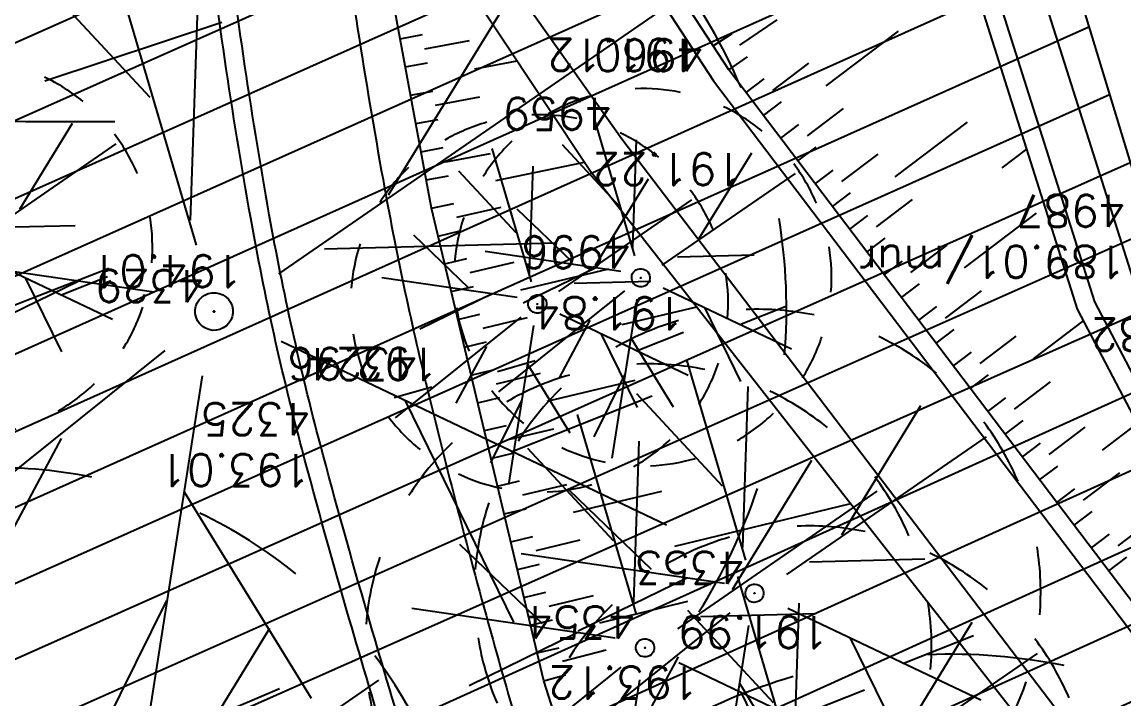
# Model space of a CAD drawing. Extents: x -594 to 29166, y -5797 to 14313.
# Drawn here: x 14514 to 15681, y 2487 to 3205 of the extents above; entities that cross this region are included whole.
import ezdxf
from ezdxf.enums import TextEntityAlignment as Align
from ezdxf.lldxf.tags import DXFTag

# ---------------------------------------------------------------- set-up
doc = ezdxf.new("R2010")
doc.units = 0
doc.linetypes.add('Style de ligne -15', pattern=[2.0832800000000002, 1.25, -0.41656, 0.1388600000000001, -0.2778600000000001])
doc.layers.get('0').update_dxf_attribs({"color": 252})
for name, color, linetype in [('A SITE', 252, 'Continuous'), ('DWG_280-140115-P - Général', 252, 'Continuous'), ('Fond topo - CLO_MUR', 252, 'Continuous'), ('Fond topo - ESPACE_BOISE', 252, 'Continuous'), ('Fond topo - TAL', 252, 'Continuous'), ('Fond topo - TAL_HAC', 252, 'Continuous'), ('Fond topo - VEG', 252, 'Continuous'), ('Fond topo - Z_500', 252, 'Continuous'), ('GAZ-GAZ N-1', 202, 'Continuous'), ('prlm-VRD', 252, 'Continuous'), ('SA - EBC', 252, 'Continuous'), ('SA - gazon', 252, 'Continuous')]:
    doc.layers.add(name, color=color, linetype=linetype)
for name, color, linetype, plot in [('Fond topo - N', 252, 'Continuous', False), ('Fond topo - NCACHE', 252, 'Continuous', False), ('Fond topo - ZCACHE', 252, 'Continuous', False)]:
    doc.layers.add(name, color=color, linetype=linetype, plot=plot)
doc.layers.add('Fond topo - P', color=252, linetype='Continuous', lineweight=50)
doc.layers.add('Fond topo - VOI', color=252, linetype='Continuous', lineweight=25)
doc.styles.add('SIMPLEX', font='simplex_.ttf', dxfattribs={"height": 1.25})
tags = doc.linetypes.add('L1', pattern=[1.0000000298023224, 0.6000000238418579, -0.4000000059604645]).pattern_tags.tags
tags[6:7] = [DXFTag(74, 4), DXFTag(75, 0), DXFTag(340, '0'), DXFTag(46, 0.0), DXFTag(50, 0.0), DXFTag(44, 0.0), DXFTag(45, 0.0)]
tags[4:5] = [DXFTag(74, 4), DXFTag(75, 0), DXFTag(340, '0'), DXFTag(46, 0.0), DXFTag(50, 0.0), DXFTag(44, 0.0), DXFTag(45, 0.0)]
tags = doc.linetypes.add('L16', pattern=[0.37500001490116125, 0.300000011920929, -0.07500000298023224]).pattern_tags.tags
tags[6:7] = [DXFTag(74, 4), DXFTag(75, 0), DXFTag(340, '0'), DXFTag(46, 0.0), DXFTag(50, 0.0), DXFTag(44, 0.0), DXFTag(45, 0.0)]
tags[4:5] = [DXFTag(74, 4), DXFTag(75, 0), DXFTag(340, '0'), DXFTag(46, 0.0), DXFTag(50, 0.0), DXFTag(44, 0.0), DXFTag(45, 0.0)]
tags = doc.linetypes.add('L8', pattern=[0.22500000894069674, 0.1500000059604645, -0.07500000298023224]).pattern_tags.tags
tags[6:7] = [DXFTag(74, 4), DXFTag(75, 0), DXFTag(340, '0'), DXFTag(46, 0.0), DXFTag(50, 0.0), DXFTag(44, 0.0), DXFTag(45, 0.0)]
tags[4:5] = [DXFTag(74, 4), DXFTag(75, 0), DXFTag(340, '0'), DXFTag(46, 0.0), DXFTag(50, 0.0), DXFTag(44, 0.0), DXFTag(45, 0.0)]
tags = doc.linetypes.add('STYLE_15', pattern=[0.8333119936287403, 0.5, -0.1666239947080612, 0.05554400011897087, -0.1111439988017082]).pattern_tags.tags
tags[10:11] = [DXFTag(74, 4), DXFTag(75, 0), DXFTag(340, '0'), DXFTag(46, 0.0), DXFTag(50, 0.0), DXFTag(44, 0.0), DXFTag(45, 0.0)]
tags[8:9] = [DXFTag(74, 4), DXFTag(75, 0), DXFTag(340, '0'), DXFTag(46, 0.0), DXFTag(50, 0.0), DXFTag(44, 0.0), DXFTag(45, 0.0)]
tags[6:7] = [DXFTag(74, 4), DXFTag(75, 0), DXFTag(340, '0'), DXFTag(46, 0.0), DXFTag(50, 0.0), DXFTag(44, 0.0), DXFTag(45, 0.0)]
tags[4:5] = [DXFTag(74, 4), DXFTag(75, 0), DXFTag(340, '0'), DXFTag(46, 0.0), DXFTag(50, 0.0), DXFTag(44, 0.0), DXFTag(45, 0.0)]

# ---------------------------------------------------------------- blocks, each defined once
blk = doc.blocks.new('A 90.PTOPO')
at = {"layer": 'Fond topo - NCACHE', "style": 'SIMPLEX'}
blk.add_attdef('MAT', text='', height=0.34, dxfattribs=at).set_placement((0.09999999986030161, -0.09999999962747097), align=Align.TOP_LEFT)
at = {"layer": 'Fond topo - ZCACHE', "style": 'SIMPLEX'}
blk.add_attdef('ALT', (0.09999999986030161, 0.09999999962747097), '', height=0.34, dxfattribs=at)
blk = doc.blocks.new('A 90.VEG12')
at = {"ltscale": 2}
for p, q in [((0.01815258799999997, 0.057406781), (0.100441039, 0.47293725)), ((0.05749608, 0.253444298), (0.145517598, 0.414706841)), ((0.037902722, 0.15845596), (-0.06593155700000003, 0.344147082)), ((-0.158788295, 0.086017079), (-0.245985314, 0.284587218)), ((0.04981112299999996, 0.033821695), (0.391570728, 0.285894318)), ((0.143890955, 0.107467204), (0.230033352, 0.253971609)), ((0.2917471699999999, 0.208620217), (0.392372872, 0.233301274)), ((-0.05229389700000003, 0.02983962500000001), (-0.383643778, 0.204631851)), ((-0.25001839, 0.135126714), (-0.3755999820000001, 0.091127132)), ((0.122915307, -0.02992704099999999), (0.317230371, 0.05540147100000001)), ((0.057557527, -0.01766878999999999), (0.411943876, -0.08413611500000001)), ((-0.05265807700000003, -0.029192154), (-0.412380265, -0.256628677)), ((-0.09359106700000003, -0.049762263), (-0.2956446150000001, -0.04653133200000001)), ((0.184132294, -0.04763066399999999), (0.323120213, -0.192805613)), ((0.01825986499999999, -0.057372749), (0.107637982, -0.4128258760000001)), ((0.02259491799999996, -0.07955337300000001), (0.001649748999999978, -0.36183712)), ((-0.151821475, -0.09483882200000002), (-0.2999525240000001, -0.315936062)), ((0.05371548199999998, -0.188497704), (0.197263789, -0.356749422))]:
    blk.add_line(p, q, dxfattribs=at)
for start, end in [(90, 103.8461539085843), (62.30769199853572, 76.15384597947835), (117.6923078993823, 131.5384619204946), (34.61538499867542, 48.46153799321151), (145.3846149358338, 159.2307690506909), (6.923076979206323, 20.76923090842763), (173.0769230068974, 186.9230769931026), (339.2307689837768, 353.0769230207937), (200.7692310571047, 214.6153850641662), (311.5384620067885, 325.3846150013246), (228.4615380795054, 242.3076921006177), (283.8461540205217, 297.6923080014643), (256.1538460914157, 270)]:
    blk.add_arc((0, 0), 0.496982058, start, end, dxfattribs=at)
blk = doc.blocks.new('A 90.VEG14')
at = {"ltscale": 2, "flags": 128}
for points in [[(0.5, 0, -1), (-0.5, 0, -1)], [(0.016, 0, -1), (-0.016, 0, -1)]]:
    blk.add_lwpolyline(points, format="xyb", close=True, dxfattribs=at)
blk = doc.blocks.new('A$C380262B1')
at = {"layer": 'SA - EBC'}
h = blk.add_hatch(dxfattribs=at)
h.set_pattern_fill('_USER', color=256, scale=75, angle=-335.8284639255295, style=0, pattern_type=0)
h.set_pattern_definition([(24.17153607447054, (-355966725.0913794, -417896002.4038396), (-30.71023888770651, 68.42427367140989), [])])
h.paths.add_polyline_path([(9533.967289561406, -8391.022676602006), (7823.560263682157, -8197.032719478011), (7677.26634000428, -8624.200356937945), (6795.644808141515, -8561.406107898802), (5968.179506575689, -8295.55842038244), (5307.727831928059, -7899.99740216881, -0.3248648439675891), (5215.66356504336, -6186.960641667247, -0.2814891280233847), (6034.588919347152, -5793.906059488654), (6977.488194359466, -5966.359615046531, 0.1695292869953866), (8622.524935239926, -5863.042801246047, 0.3340686001642133), (8902.106720628217, -5382.998490706086, 0.09326601099187866), (8620.675744628534, -4484.154293872416, 0.153138720952933), (7983.041431754827, -3856.574170198292), (6774.001917056739, -3250.65084323287), (5737.27900213562, -2651.023222506046, -0.1642525569746835), (4858.435642998666, -1650.659172795713), (4817.150435736403, -1198.612694069743), (4848.756969021633, -647.3217743448913), (5422.659926814958, 1808.548009581864, 0.4390366150430304), (6435.564773995429, 2874.098786618561, -0.09336270403907257), (6508.739385334775, 3486.828686110675, 0.1042719612268155), (6540.439700800925, 3811.755312792957), (6460.564939025789, 4655.403570830822), (7373.38954936713, 4920.791836176068), (7554.008261486888, 4259.8578767851), (7298.873095074669, 4188.137014396489), (7509.021686343476, 3441.03382807225, -0.2009829630450486), (7456.712778378278, 3016.095944307745), (7105.68882166408, 2168.347155954689), (7082.51023539342, 1970.99042609334), (7207.488740049303, 1059.89730162546), (7767.198439734057, -779.9824859946966), (8823.304629139602, -984.4878826290369, 0.1214178809896852), (9894.772318005562, -3098.331943433732, 0.01018302281994621), (10254.53238859773, -3499.40192066133), (9617.819940159097, -3345.007801242173), (9300.242931814864, -4358.367580920458), (9996.567213023081, -4620.499769318849), (9784.691719617695, -7276.41688529402), (9646.94292745553, -8212.627615593374)])
at = {"layer": 'DWG_280-140115-P - Général', "linetype": 'STYLE_15', "ltscale": 10, "elevation": 1e-07, "flags": 128}
for points in [[(3021.57010990195, -8145.867266133428, -0.06895872050302425), (6235.28967932798, -3756.488723866642, -0.008807822459316559), (10257.93705312535, 602.650766633451, -0.04520462568320733), (14397.25473853759, 4625.921016000211)], [(3183.863145206124, -8029.472286626697, -0.06402224317722395), (6209.414131427184, -3981.190984882414, -0.008807822459316559), (10232.06150527112, 377.9485056176782, -0.04520462568320733), (14371.37919068336, 4401.218755077571)], [(3210.571503592655, -8360.037511121482, -0.06701638499415095), (6351.068271277472, -4105.283255595714, -0.008807822459459397), (10373.71564516798, 253.8562349975109, -0.04520462568242076), (14513.03333048709, 4277.126484271139)]]:
    blk.add_lwpolyline(points, format="xyb", dxfattribs=at)
at = {"layer": 'Fond topo - CLO_MUR', "ltscale": 2, "flags": 128}
for points in [[(8179.634325159714, -1224.668429698795), (7974.586934642866, -988.339670561254), (7843.366651562974, -804.9990330822766), (7598.466502083465, -338.1042920053005), (7475.026242481545, 52.12055137380958), (7355.27680166997, 601.749756000936), (7281.941560655832, 596.3548325933516)], [(8148.092080978677, -1258.505848608911), (7938.432367471978, -1016.861124802381), (7804.108437383547, -829.1840799152851), (7555.837510013953, -355.8630531653762), (7430.530667165294, 40.26251677423716), (7318.831074191257, 552.944313455373), (7285.316441161558, 550.478801690042)]]:
    blk.add_lwpolyline(points, dxfattribs=at)
at = {"layer": 'Fond topo - ESPACE_BOISE', "linetype": 'L1', "ltscale": 2, "flags": 128}
blk.add_lwpolyline([(9533.967289561406, -8391.022676602006), (7823.560263682157, -8197.032719478011), (7677.26634000428, -8624.200356937945), (6795.644808141515, -8561.406107898802), (5968.179506575689, -8295.55842038244), (5307.727831928059, -7899.99740216881, -0.3248648439675891), (5215.66356504336, -6186.960641667247, -0.2814891279475962), (6034.588919347152, -5793.906059488654), (6977.488194359466, -5966.359615046531, 0.1695292870025676), (8622.524935239926, -5863.042801246047, 0.3340686001642133), (8902.106720628217, -5382.998490706086, 0.09326601102169153), (8620.675744628534, -4484.154293872416, 0.153138720952933), (7983.041431754827, -3856.574170198292), (6774.001917056739, -3250.65084323287), (5737.27900213562, -2651.023222506046, -0.1642525569996709), (4858.435642998666, -1650.659172795713), (4817.150435736403, -1198.612694069743), (4848.756969021633, -647.3217743448913), (5422.659926814958, 1808.548009581864, 0.4390366150430304), (6435.564773995429, 2874.098786618561, -0.09336270405047195), (6508.739385334775, 3486.828686110675, 0.104271961321091), (6540.439700800925, 3811.755312792957), (6460.564939025789, 4655.403570830822), (7373.38954936713, 4920.791836176068), (7554.008261486888, 4259.8578767851), (7298.873095074669, 4188.137014396489), (7509.021686343476, 3441.03382807225, -0.2009829630843761), (7456.712778378278, 3016.095944307745), (7105.68882166408, 2168.347155954689), (7082.51023539342, 1970.99042609334), (7207.488740049303, 1059.89730162546), (7767.198439734057, -779.9824859946966), (8823.304629139602, -984.4878826290369, 0.121417881002313), (9894.772318005562, -3098.331943433732, 0.01018302282179253), (10254.53238859773, -3499.40192066133), (9617.819940159097, -3345.007801242173), (9300.242931814864, -4358.367580920458), (9996.567213023081, -4620.499769318849), (9784.691719617695, -7276.41688529402), (9646.94292745553, -8212.627615593374)], format="xyb", close=True, dxfattribs=at)
at = {"layer": 'Fond topo - TAL', "linetype": 'L8', "ltscale": 2, "flags": 128}
for points in [[(7843.576837424189, -2454.763318784535, 0.2025701717713174), (7818.711159052327, -2407.034266274422, -0.007879161599459306), (7640.990078588948, -2235.129312518984, -0.01612499363821745), (7557.98194357194, -2146.742506511509, -0.005612050926987784), (7218.769571790472, -1752.536460012197, -0.02310981944406066), (7140.930297179148, -1650.804320536554, -0.02656853736084773), (7029.457357199863, -1470.521908998489, -0.03868213141289542), (6968.934015370905, -1336.197910271585, -0.007175392863421301), (6918.436704436317, -1189.56454358995, -0.004924543901637316), (6850.185837876052, -974.6195048093796, -0.003633774980151405), (6765.756383864209, -692.0433912426233, -0.005756497948632509), (6715.744366496801, -512.4281177297235, -0.02086462232268653), (6661.297923419625, -267.020758241415, -0.01528835115206335), (6611.542783258483, 71.27801030874252, -0.00998661920293276), (6586.955556971952, 328.0047471635044, -0.02421681069612429), (6584.030494419858, 435.9778702259064, -0.004068535753421325), (6587.800737796351, 563.8447332195938, -0.00117186381131355), (6605.500722117722, 1006.575481779873, -0.001529534022618814), (6626.974113052711, 1479.64345049113, -0.006277708336209411), (6634.034058218822, 1595.284275058657, -0.0295487888980973), (6646.315631410107, 1687.354569882154, -0.007897956095757505), (6716.157549107447, 2019.119587913156, -0.009534636861174617), (6784.259685594589, 2294.602788612247, -0.02633710465156826), (6808.546934463084, 2369.371020235121)], [(6824.968495918438, 78.70972696691751), (7021.454949909821, -217.2260295599699), (7738.788907555863, -1134.489038214087), (7966.207383340225, -1385.030828416348), (8188.162421435118, -1610.515404865146, 0.171233238763422), (8361.171029834077, -1694.966671336442, -0.137285581872792), (8464.900098880753, -1737.338212691247), (8653.748317202553, -1977.532647550106), (8757.066611899063, -2047.598836384714)]]:
    blk.add_lwpolyline(points, format="xyb", dxfattribs=at)
blk.add_lwpolyline([(8044.798758486286, -1169.972536712885), (7922.712990269065, -1029.26175724715), (7787.039648601785, -839.6993177011609), (7537.303165672347, -363.5842533782125), (7411.184764839709, 35.10684929788113), (7302.985105710104, 531.7245557904243), (7275.828537298366, 529.7267768532038), (7241.671736957505, 575.6310349330306), (7194.35051032342, 931.4365729689598)], dxfattribs=at)
at = {"layer": 'Fond topo - TAL', "ltscale": 2, "flags": 128}
blk.add_lwpolyline([(8054.396082134917, -1192.069632653147), (7863.153113937005, -1027.313811890781), (7168.004351155832, -109.7519069910049), (6835.614474629983, 399.5711097493768), (6801.298017101362, 687.5617256388068), (6803.470762539655, 893.0080918595195)], dxfattribs=at)
blk.add_lwpolyline([(8696.70307035558, -2579.708044789732, -0.3425138750578529), (8150.471424357966, -2505.880220793188), (7835.208676150069, -2174.599758349359), (7410.980857489631, -1660.51135584712), (7219.618447357789, -1387.792038172483), (7090.576260630041, -1130.376935936511), (6971.801466261968, -757.5860807672143), (6852.857841458172, -256.5357037819922), (6786.252327915281, 103.1283412128687)], format="xyb", dxfattribs=at)
at = {"layer": 'Fond topo - TAL_HAC', "ltscale": 2}
for p, q in [((7179.557100357488, -83.55390820652246), (7219.288200605661, -56.61992086097598)), ((6443.009629985318, -121.4982545003295), (6630.740056559443, -59.24948696047068)), ((7271.127671096474, -126.6390305943787), (7347.647469304502, -68.6673091724515)), ((6819.555084686726, -76.70368105173111), (6843.153840349987, -72.33347166329622)), ((6845.929070003331, -87.31947373598814), (6893.126581376418, -78.57905449345708)), ((7151.384857296944, -84.28575610741973), (7171.483489824459, -71.16916449740529)), ((6825.105544133112, -106.6756849177182), (6848.704299749807, -102.3054753430188)), ((6898.677040776238, -108.5510583594441), (6943.757358659059, -100.2027184702456)), ((7168.004351155832, -109.7519069910049), (7187.630710797384, -95.9386520087719)), ((7214.574383432046, -131.4785255119205), (7252.834282675758, -102.4926646612585)), ((7186.297739716247, -133.8982728309929), (7205.427689244971, -119.4053424522281)), ((6830.656003532931, -136.6476888768375), (6854.254759289324, -132.2774792090058)), ((6857.029988942668, -147.2634810954332), (6904.227500269189, -138.5230621322989)), ((7204.591128136963, -158.0446388572454), (7223.721077712253, -143.5517083853483)), ((7251.16116036661, -179.7712574712932), (7289.42105951719, -150.7853968068957)), ((6836.206462932751, -166.6196927428246), (6859.805218642578, -162.2494830749929)), ((7222.884516650811, -182.1910047903657), (7242.014466179535, -167.6980743184686)), ((7344.301225012168, -223.224494419992), (7420.821023313329, -165.2527729049325)), ((6841.756922518834, -196.5916963294148), (6865.355678228661, -192.2214867547154)), ((6868.130907835439, -207.2074886411428), (6915.328419255093, -198.467069491744)), ((7241.177905211225, -206.3373705372214), (7260.307854739949, -191.8444400653243)), ((7457.407800341025, -213.545504771173), (7483.571105776355, -193.7240744009614)), ((6920.969100994989, -226.9931917078793), (7015.020068734884, -207.7470118179917)), ((7287.747937487438, -228.0639891512692), (7326.007836544886, -199.0781284868717)), ((7259.471293631941, -230.4837364703417), (7278.601243207231, -215.9908061847091)), ((6847.307381918654, -226.5637001022696), (6870.906137628481, -222.1934905275702)), ((7277.764682145789, -254.6301024034619), (7296.894631721079, -240.1371722109616)), ((6852.857841458172, -256.5357037819922), (6876.340076653287, -251.5774144791067)), ((6879.772832011804, -266.0216975957155), (6926.609782595187, -255.5193141102791)), ((7324.334714515135, -276.3567209243774), (7362.594613572583, -247.3708601668477)), ((7296.058070613071, -278.7764683365822), (7315.18802032806, -264.2835378646851)), ((7417.474779067561, -319.8099580593407), (7493.994577275589, -261.8382366374135)), ((6859.854525327682, -286.0092552378774), (6883.205587370321, -280.4659805260599)), ((7314.351459080353, -302.9228343628347), (7333.48140870221, -288.4299039840698)), ((7360.921491449699, -324.6494527906179), (7399.181390507147, -295.6635921262205)), ((6866.851208964363, -315.4828071594238), (6890.202271193266, -309.9395320750773)), ((6893.700613128021, -324.6763077564538), (6940.402737399563, -313.5897579602897)), ((7332.6448477339, -327.0692002028227), (7351.774797169492, -312.5762700103223)), ((6153.474682709202, -460.4381073266268), (6510.830742446706, -319.8939986526966)), ((6947.399421269074, -343.0633094161749), (7040.803669719025, -320.8902098238468)), ((7350.938236154616, -351.2155662290752), (7370.068185729906, -336.7226356640458)), ((6873.847892740741, -344.956358615309), (6897.198955109343, -339.4130835309625)), ((7397.508268477395, -372.9421845637262), (7435.768167627975, -343.9563238993287)), ((7054.797037318349, -379.8373131081462), (7133.931919885799, -361.051597353071)), ((7369.231624668464, -375.3619320690632), (7388.361574150622, -360.8690017834306)), ((6880.844576703385, -374.4299100711942), (6904.195638885722, -368.8866351731122)), ((6907.693980680779, -383.6234111338854), (6954.396105045453, -372.5368610583246)), ((7387.525013135746, -399.5082980021834), (7406.65496266447, -385.0153675302863)), ((7490.648333076388, -416.3954216986895), (7543.859016057104, -376.0827841237187)), ((7434.095045411959, -421.2349165230989), (7472.354944562539, -392.2490558587015)), ((6887.841260572895, -403.9034616202116), (6911.1923226621, -398.3601869083941)), ((7405.81840169616, -423.6546638421714), (7424.948351224884, -409.1617334634066)), ((6894.837944256142, -433.3770135417581), (6918.189006485045, -427.8337383642793)), ((6921.6873484198, -442.5705140456557), (6968.389472691342, -431.4839642494917)), ((6975.386156560853, -460.9575157053769), (7068.790405010805, -438.7844160199165)), ((7424.111790163442, -447.8010296821594), (7443.241739599034, -433.3080995827913)), ((7470.681822439656, -469.5276482030749), (7508.941721590236, -440.5417875386775)), ((6901.834628125653, -462.850564904511), (6925.185690354556, -457.3072899132967)), ((7442.405178584158, -471.9473958015442), (7461.535128159449, -457.4544654227793)), ((6908.831311995164, -492.3241164535284), (6932.182374177501, -486.7808415554464)), ((7460.698567098007, -496.0937615483999), (7479.828516626731, -481.6008312627673)), ((7507.26859937422, -517.8203800693154), (7545.5284985248, -488.8345194980502)), ((7563.821886992082, -512.9808853380382), (7600.922766933218, -484.8731026053429)), ((6935.680716019124, -501.5176173299551), (6982.382840290666, -490.4310672543943)), ((7478.991955658421, -520.2401274815202), (7498.121905094013, -505.7471971958876)), ((6915.827995771542, -521.7976681888103), (6939.179057907313, -516.2543932907283)), ((7497.285344032571, -544.3864936009049), (7516.415293561295, -529.8935632221401)), ((7543.855376308784, -566.1131121218204), (7582.115275459364, -537.1272513642907)), ((6922.824679547921, -551.2712199240923), (6946.175741776824, -545.7279447466135)), ((6949.674083618447, -560.4647205211222), (6996.376207936555, -549.3781706318259)), ((7003.3728917595, -578.8517222739756), (7096.777140395716, -556.6786224022508)), ((7515.578732592985, -568.5328593477607), (7534.708682075143, -554.0399290621281)), ((7110.581522947177, -614.8572912439704), (7297.069981927052, -569.6580743417144)), ((6929.821363417432, -580.7447712868452), (6953.172425599769, -575.2014962024987)), ((7533.872121060267, -592.6792252808809), (7553.002070682123, -578.1862949021161)), ((7580.442153429613, -614.4058438017964), (7618.702052580193, -585.4199832305312)), ((6936.818047286943, -610.2183228358626), (6960.169109329581, -604.6750481240451)), ((7552.165509480983, -616.8255913071334), (7571.295459195971, -602.3326609283686)), ((6963.667451310903, -619.4118238985538), (7010.369575489312, -608.3252741023898)), ((7570.458897994831, -640.9719571471214), (7589.588847616687, -626.4790268614888)), ((6943.814731063321, -639.6918745711446), (6967.165793199092, -634.1485995799303)), ((6950.8114148397, -669.165426120162), (6974.162477022037, -663.6221510358155)), ((6977.660819003358, -678.3589268103242), (7024.362943181768, -667.2723770141602)), ((7031.19468879886, -696.0880121216178), (7124.385905452073, -673.0359598994255)), ((6957.808098662645, -698.6389776691794), (6981.159160891548, -693.0957024917006)), ((6964.804782532156, -728.1125290319324), (6988.155844574794, -722.5692544132471)), ((6991.541477339342, -736.8681269697845), (7038.026434462517, -724.90364741534)), ((6971.801466261968, -757.5860807672143), (6994.927110057324, -751.1669997125864)), ((6338.506393227726, -916.1319972015917), (6691.841545887291, -765.7648800872266))]:
    blk.add_line(p, q, dxfattribs=at)
at = {"layer": 'Fond topo - VOI', "linetype": 'L16', "ltscale": 2, "flags": 128}
for points in [[(5392.407969431952, 1111.904269549996, 0.01722442130375293), (5396.107164770365, 882.525622472167, 0.04305158241120926), (5408.627218520269, 791.4557883515954, 0.001177569187763674), (5484.062571497634, 461.9041703641415, 0.002427729493112618), (5521.804238390177, 302.3227220401168, 0.001967020956825959), (5636.875169211999, -165.8167663961649, 0.009053493585175633), (5664.113873941824, -266.960016451776, 0.02150890483590385), (5693.746245000511, -355.1410974003375, 0.003755857879048691), (5888.642630679533, -850.696587562561, 0.006031040761159129), (6008.609275799245, -1139.030693657696, 0.008024603406108846), (6104.830426676199, -1353.119766991585, 0.04845863152505209), (6216.053937375546, -1540.669515356421, 0.03430654925623074), (6414.407409727573, -1775.824036449194, 0.02760387630777388), (6638.150424184278, -1982.723907381296, 0.04574181495738096), (6790.166542027146, -2086.655191704631, 0.003041655411540011), (6905.363101279363, -2149.915267992765, 0.0008412879643141841), (7323.613393446431, -2375.387286581099, 0.002454288050361413), (7422.52728305757, -2427.871722541749, 0.001190149676915431), (7627.286710543558, -2534.613265283406, 0.2729859319538775), (7818.640415603295, -2537.865278497338, 0.5229621065076793), (7831.962817022577, -2392.043141648173, -0.00786055030879591), (7655.119823943824, -2220.974797196686, -0.01612499385767952), (7572.994566615671, -2133.528076577932, -0.005612051181520921), (7234.075024491176, -1739.662334322929, -0.02310981858493283), (7157.358596613631, -1639.397700689733, -0.02656853706870258), (7047.00267999433, -1460.921823047101, -0.03868213082134395), (6987.748695677146, -1329.415004514158, -0.007175393436975411), (6937.438285909593, -1183.32435907796, -0.004924544095459816), (6869.306644191965, -968.754799850285, -0.003633774744343019), (6784.960411116481, -686.4572174847126, -0.005756498423518589), (6735.071917390451, -507.2855721227825, -0.02086462172059421), (6680.986850569025, -263.5070498101413, -0.01528835093536459), (6631.409636558965, 73.58195064589381, -0.009986619233383176), (6606.898569175974, 329.5134760439396, -0.02421681082814337), (6604.025940550491, 435.5511002242565, -0.004068535890819898), (6607.786591118202, 563.0926269106567, -0.001171863945288602), (6625.482830638066, 1005.729702953249, -0.00152953393264567), (6646.950672985986, 1478.675435110927, -0.006277708744472327), (6653.980015730485, 1593.814995978028, -0.02954878833963652), (6665.949301002547, 1683.544186316431, -0.007897955815137008), (6735.661067813635, 2014.690958615392, -0.009534637172886556), (6803.580167004839, 2289.433746226132, -0.03049426633253396), (6831.640211259946, 2373.435025289655, -0.01959706265007154), (6864.077265607193, 2445.57635160163, -0.007385007286054106), (6960.320823127404, 2632.030238676816, -0.00703834365838784), (7075.096242548898, 2839.478127937764, -0.02475780953821647), (7111.427237140015, 2896.292627044022, -0.03116737178628414), (7157.645668694749, 2953.358696680516, 0.01624541013141497), (7249.477941682562, 3060.073339007795, 0.01140558707328078), (7334.763849945739, 3171.03962264955, 0.007490832612850338), (7458.135183434933, 3344.7704016231, 0.04894958720658051), (7477.731918497011, 3380.245566368103, 0.0172000170103988), (7519.617923954502, 3487.450566142797)], [(7936.645156191662, -1313.032311946154), (7761.014300351962, -1111.197102814913), (7054.519263608381, -183.4318746812642), (6907.6444120612, 24.50983170419931), (6746.993178455159, 219.0516931936145, 0.006613177661415453), (6748.904555244371, 120.7186687737703, 0.0253330758707247), (6751.042485469952, 95.11782731860876, 0.0108239182364817), (6801.447530696169, -226.1633293703198, 0.0154671533395052), (6848.49398159422, -448.8586576655507, 0.008576348943051731), (6920.1050396543, -722.136964276433, 0.01028033573557607), (6988.401798764244, -947.7115264162421, 0.01106412546931602), (7046.055589104071, -1112.433058861643, 0.01276571990151378), (7102.771272743121, -1252.661290578544, 0.02852594718343021), (7182.738727657124, -1411.302015185356, 0.02727313298894189), (7284.326502075419, -1566.875136364251, 0.02090956724912697), (7382.930281711742, -1690.109775215387, -0.007088603211397751), (7683.603588538244, -2045.307161472738, -0.01193470594219347), (7849.056737823412, -2256.560554355383, -0.00729741006515078), (8106.142006115988, -2612.177466321737), (8410.685556428507, -3177.637089602649), (8498.25493232347, -3353.784748818725), (8695.358807547018, -3823.624645918608), (8673.967560986057, -4325.454038009048)]]:
    blk.add_lwpolyline(points, format="xyb", dxfattribs=at)
blk.add_lwpolyline([(6783.471880899742, 893.2195947505534), (6781.285456055775, 686.479757912457), (6816.308562457561, 392.5588028505445), (7151.638988312334, -121.2700352072716), (7848.492322862148, -1041.081890836358), (8041.342235775664, -1207.222094759345)], dxfattribs=at)
at = {"layer": 'SA - gazon'}
blk.add_lwpolyline([(8386.258300254121, -1058.494746498764), (8179.634325159714, -1224.668429698795), (7974.586934642866, -988.339670561254), (7843.366651562974, -804.9990330822766), (7598.466502083465, -338.1042920053005), (7475.026242481545, 52.12055137380958)], dxfattribs=at)
at = {"layer": 'Fond topo - P', "ltscale": 2}
ref = blk.add_blockref('A 90.PTOPO', (7151.638988312334, -121.2700352072716), dxfattribs=dict(at, xscale=100, yscale=100, zscale=100, rotation=179.9607580165254))
ref.add_attrib('MAT', '4960', dxfattribs={"layer": 'Fond topo - N', "color": 0, "ltscale": 2, "height": 34, "rotation": 179.9607579854925, "style": 'SIMPLEX'}).set_placement((7141.645839763805, -111.2631885334849), align=Align.TOP_LEFT)
ref.add_attrib('ALT', '191.12', (7135.622357437387, -77.0477588288486), dxfattribs={"layer": 'Fond topo - Z_500', "color": 0, "ltscale": 2, "height": 34, "rotation": 179.9607579854925, "style": 'SIMPLEX'})
ref = blk.add_blockref('A 90.PTOPO', (7054.519263608381, -183.4318746812642), dxfattribs=dict(at, xscale=100, yscale=100, zscale=100, rotation=179.9607580165254))
ref.add_attrib('MAT', '4959', dxfattribs={"layer": 'Fond topo - N', "color": 0, "ltscale": 2, "height": 34, "rotation": 179.9607579854925, "style": 'SIMPLEX'}).set_placement((7044.526114920154, -173.4250282868743), align=Align.TOP_LEFT)
ref.add_attrib('ALT', '191.22', (7183.642290020362, -198.1302331201732), dxfattribs={"layer": 'Fond topo - Z_500', "color": 0, "ltscale": 2, "height": 34, "rotation": 179.9607579854925, "style": 'SIMPLEX'})
ref = blk.add_blockref('A 90.PTOPO', (7598.84075303562, -286.4080728963017), dxfattribs=dict(at, xscale=100, yscale=100, zscale=100, rotation=179.9607580165254))
ref.add_attrib('MAT', '4987', dxfattribs={"layer": 'Fond topo - N', "color": 0, "ltscale": 2, "height": 34, "rotation": 179.9607579854925, "style": 'SIMPLEX'}).set_placement((7588.847604440525, -276.4012264087796), align=Align.TOP_LEFT)
ref.add_attrib('ALT', '189.01/mur', (7588.833906361833, -296.4012214913964), dxfattribs={"layer": 'Fond topo - Z_500', "color": 0, "ltscale": 2, "height": 34, "rotation": 179.9607579854925, "style": 'SIMPLEX'})
ref = blk.add_blockref('A 90.PTOPO', (7074.602025886998, -330.3243795409799), dxfattribs=dict(at, xscale=100, yscale=100, zscale=100, rotation=179.9607580165254))
ref.add_attrib('MAT', '4996', dxfattribs={"layer": 'Fond topo - N', "color": 0, "ltscale": 2, "height": 34, "rotation": 179.9607579854925, "style": 'SIMPLEX'}).set_placement((7064.608877291903, -320.3175328671932), align=Align.TOP_LEFT)
ref.add_attrib('ALT', '191.84', (7121.01647160016, -351.0100234299898), dxfattribs={"layer": 'Fond topo - Z_500', "color": 0, "ltscale": 2, "height": 34, "rotation": 179.9607579854925, "style": 'SIMPLEX'})
ref = blk.add_blockref('A 90.PTOPO', (6622.40053336136, -366.0742800682783), dxfattribs=dict(at, xscale=100, yscale=100, zscale=100, rotation=179.9607580165254))
ref.add_attrib('MAT', '4329', dxfattribs={"layer": 'Fond topo - N', "color": 0, "ltscale": 2, "height": 34, "rotation": 179.9607579854925, "style": 'SIMPLEX'}).set_placement((6612.407384766266, -356.0674332082272), align=Align.TOP_LEFT)
ref.add_attrib('ALT', '194.01', (6653.148067602888, -306.3586957752705), dxfattribs={"layer": 'Fond topo - Z_500', "color": 0, "ltscale": 2, "height": 34, "rotation": 179.9607579854925, "style": 'SIMPLEX'})
ref = blk.add_blockref('A 90.PTOPO', (7677.996606566012, -417.6640124991536), dxfattribs=dict(at, xscale=100, yscale=100, zscale=100, rotation=179.9607580165254))
ref.add_attrib('MAT', '4982', dxfattribs={"layer": 'Fond topo - N', "color": 0, "ltscale": 2, "height": 34, "rotation": 179.9607579854925, "style": 'SIMPLEX'}).set_placement((7668.003457970917, -407.657165825367), align=Align.TOP_LEFT)
ref.add_attrib('ALT', '187.31', (7826.489409431815, -431.7135028541088), dxfattribs={"layer": 'Fond topo - Z_500', "color": 0, "ltscale": 2, "height": 34, "rotation": 179.9607579854925, "style": 'SIMPLEX'})
ref = blk.add_blockref('A 90.PTOPO', (6848.49398159422, -448.8586576655507), dxfattribs=dict(at, xscale=100, yscale=100, zscale=100, rotation=179.9607580165254))
ref.add_attrib('MAT', '4324', dxfattribs={"layer": 'Fond topo - N', "color": 0, "ltscale": 2, "height": 34, "rotation": 179.9607579854925, "style": 'SIMPLEX'}).set_placement((6838.500832999125, -438.8518109917641), align=Align.TOP_LEFT)
ref.add_attrib('ALT', '192.96', (6860.346749704331, -404.7159189358354), dxfattribs={"layer": 'Fond topo - Z_500', "color": 0, "ltscale": 2, "height": 34, "rotation": 179.9607579854925, "style": 'SIMPLEX'})
ref = blk.add_blockref('A 90.PTOPO', (6735.071917390451, -507.2855721227825), dxfattribs=dict(at, xscale=100, yscale=100, zscale=100, rotation=179.9607580165254))
ref.add_attrib('MAT', '4325', dxfattribs={"layer": 'Fond topo - N', "color": 0, "ltscale": 2, "height": 34, "rotation": 179.9607579854925, "style": 'SIMPLEX'}).set_placement((6725.078768795356, -497.2787254489958), align=Align.TOP_LEFT)
ref.add_attrib('ALT', '193.01', (6725.065070670098, -517.2787208110094), dxfattribs={"layer": 'Fond topo - Z_500', "color": 0, "ltscale": 2, "height": 34, "rotation": 179.9607579854925, "style": 'SIMPLEX'})
ref = blk.add_blockref('A 90.PTOPO', (7195.112414238974, -664.8113256320357), dxfattribs=dict(at, xscale=100, yscale=100, zscale=100, rotation=179.9607580165254))
ref.add_attrib('MAT', '4353', dxfattribs={"layer": 'Fond topo - N', "color": 0, "ltscale": 2, "height": 34, "rotation": 179.9607579854925, "style": 'SIMPLEX'}).set_placement((7185.11926564388, -654.8044789582491), align=Align.TOP_LEFT)
ref.add_attrib('ALT', '191.99', (7274.14501295425, -689.2261669039726), dxfattribs={"layer": 'Fond topo - Z_500', "color": 0, "ltscale": 2, "height": 34, "rotation": 179.9607579854925, "style": 'SIMPLEX'})
ref = blk.add_blockref('A 90.PTOPO', (7079.15952205658, -722.7498322725296), dxfattribs=dict(at, xscale=100, yscale=100, zscale=100, rotation=179.9607580165254))
ref.add_attrib('MAT', '4354', dxfattribs={"layer": 'Fond topo - N', "color": 0, "ltscale": 2, "height": 34, "rotation": 179.9607579854925, "style": 'SIMPLEX'}).set_placement((7069.166373414919, -712.7429857850075), align=Align.TOP_LEFT)
ref.add_attrib('ALT', '193.12', (7136.476038768888, -742.5497599877417), dxfattribs={"layer": 'Fond topo - Z_500', "color": 0, "ltscale": 2, "height": 34, "rotation": 179.9607579854925, "style": 'SIMPLEX'})
at = {"layer": 'Fond topo - VEG', "ltscale": 2, "zscale": 100}
for name, p, xscale, yscale, rotation in [('A 90.VEG12', (6628.795249946415, -364.0289305709302), 1207.68, 1207.68, 182.3278434684567), ('A 90.VEG12', (6357.095885230228, -298.2766676694155), 402.5599999999997, 402.5599999999997, 182.3278434684567), ('A 90.VEG12', (7076.733598066494, -329.6425964683294), 402.5599999999997, 402.5599999999997, 182.3278434684567), ('A 90.VEG12', (6967.146368185058, -357.4449252337217), 402.5599999999997, 402.5599999999997, 182.3278434684567), ('A 90.VEG14', (7074.602025886998, -330.3243795409799), 19.38, 19.38, 197.7368755850334), ('A 90.VEG14', (6622.40053336136, -366.0742800682783), 40.00000000000001, 40.00000000000001, 197.7368755850334), ('A 90.VEG14', (6965.014796005562, -358.1267084926367), 19.38, 19.38, 197.7368755850334), ('A 90.VEG12', (7198.309772554785, -663.7886509299278), 603.8399999999998, 603.8399999999998, 182.3278434684567), ('A 90.VEG12', (7082.652220828459, -721.6326929628849), 603.8399999999998, 603.8399999999998, 182.3278434684567), ('A 90.VEG12', (6392.958741262555, -1031.859396956861), 1006.4, 1006.4, 182.3278434684567), ('A 90.VEG12', (7252.38861781545, -893.5093773528934), 603.8399999999998, 603.8399999999998, 182.3278434684567), ('A 90.VEG14', (7195.112414238974, -664.8113256320357), 19.38, 19.38, 197.7368755850334), ('A 90.VEG12', (6154.114221781492, -1101.628808770329), 799.9999999999999, 799.9999999999999, 182.3278434684567), ('A 90.VEG12', (7403.27339344658, -1329.689922742546), 1207.68, 1207.68, 182.3278434684567), ('A 90.VEG14', (7079.15952205658, -722.7498322725296), 19.38, 19.38, 197.7368755850334)]:
    blk.add_blockref(name, p, dxfattribs=dict(at, xscale=xscale, yscale=yscale, rotation=rotation))

msp = doc.modelspace()

# ---------------------------------------------------------------- linework, layer by layer
at = {"layer": 'A SITE', "linetype": 'Style de ligne -15', "lineweight": 50, "ltscale": 25.4}
msp.add_open_spline([(4176.460323989, 5442.268083721201), (4369.671814654253, 5480.305082514233), (4562.883305319505, 5518.342081307264), (4903.035870079556, 5519.770962749722), (5243.188434839607, 5521.199844192178), (5979.862232432676, 5524.644192387673), (6716.536030025745, 5528.088540583168), (7278.196035443951, 5527.680984529125), (7839.856040862154, 5527.273428475082), (8021.33605249903, 5527.04436151977), (8202.816064135908, 5526.815294564457), (8808.175518535207, 5525.355672830381), (9413.534972934507, 5523.896051096305), (10716.35055125782, 5525.292875773189), (12019.16612958114, 5526.689700450073), (12242.59736941556, 5526.219074095052), (12466.02860924998, 5525.748447740031), (12816.58825669966, 5520.962446153984), (13167.14790414932, 5516.176444567938), (13202.67334411069, 5616.323253230989), (13238.19878407206, 5716.470061894041), (13267.88797985007, 5802.201202280354), (13297.57717562809, 5887.932342666667), (13327.26637146807, 5973.663483182873), (13356.95556730804, 6059.39462369908), (13408.40586833479, 6207.963585019167), (13459.85616936153, 6356.532546339254), (13477.00626972637, 6406.055533505653), (13494.1563700912, 6455.578520672052), (13528.56424594086, 6560.211756405557), (13562.97212179051, 6664.844992139062), (13573.34426940263, 6696.386357049848), (13583.71641701474, 6727.927721960633), (13599.14459516289, 6774.844311820367), (13614.57277331104, 6821.7609016801), (13678.89845151418, 7117.445058481407), (13743.22412971732, 7413.129215282714), (13957.44417426001, 7453.649993311512), (14171.6642188027, 7494.17077134031), (14164.33110006091, 7534.454284825461), (14156.99798131911, 7574.737798310613), (14190.69856097776, 7584.1885789299), (14224.3991406364, 7593.639359549188), (14227.54598275065, 7586.876309721521), (14230.6928248649, 7580.113259893854), (14293.31613396937, 7599.075882379029), (14355.93944307384, 7618.038504864206), (14360.33627129155, 7603.518153668139), (14364.73309950925, 7588.997802472074), (14537.19463817218, 7591.452871283189), (14709.72105367121, 7640.318572682433), (14664.80085229129, 7789.364483691123), (14619.88065091136, 7938.410394699813), (15047.10136485209, 8062.384212492531), (15474.32207879282, 8186.35803028525), (15686.72011032906, 8247.99634733282), (15899.1181418653, 8309.634664380394), (15904.18095425764, 8311.16615035549), (15909.24376664999, 8312.697636330588), (15908.24632720474, 8315.994988719141), (15907.24888775948, 8319.292341107695), (17672.66370066847, 8849.18489157519), (19438.07851357746, 9379.077442042686), (19648.94625719312, 9442.84166650947), (19859.81400080878, 9506.605890976254), (20255.34999765514, 9309.740046358256), (20650.88599450151, 9112.87420174026), (20960.83037043088, 8222.925854629979), (21270.77474636025, 7332.977507519699), (21180.20482578994, 7304.155253916865), (21089.63490521962, 7275.333000314032), (21163.08192130905, 7017.583632131451), (21236.52893739848, 6759.834263948869), (21251.59096196499, 6763.900398713808), (21266.65298653151, 6767.966533478745), (21275.66331628615, 6734.589920389879), (21284.67364604079, 6701.213307301014), (21269.90174220742, 6697.225493309333), (21255.12983837404, 6693.237679317652), (21270.02909754186, 6638.046934804524), (21284.92835670968, 6582.856190291396), (21291.18791271421, 6584.546016145794), (21297.44746871873, 6586.235842000193), (21305.99505503359, 6495.045994312171), (21402.88127022713, 6506.77370062368), (21487.34614140726, 6527.117243858374), (21571.8110125874, 6547.460787093069), (21569.54090915693, 6559.077459708715), (21567.27080572647, 6570.694132324361), (21604.9826147757, 6578.638180696444), (21642.69442382495, 6586.582229068526), (21649.99092684802, 6549.24424479024), (21657.28742987109, 6511.906260511954), (21652.49321263043, 6510.896351562153), (21647.69899538977, 6509.88644261235), (21807.59759874861, 5746.171790918018), (21967.49620210746, 4982.457139223686), (21977.29087856582, 4938.619647976331), (21987.08555502418, 4894.782156728977), (22015.77968985148, 4743.897667099305), (22044.47382467878, 4593.013177469635), (22063.49845796792, 4473.15386370534), (22082.52309125707, 4353.294549941044), (22101.17758034708, 4237.725041504161), (22119.8320694371, 4122.155533067276), (22124.34521501322, 4087.383801149612), (22128.85836058934, 4052.612069231947), (22138.67043277023, 3933.294823616047), (22148.48250495112, 3813.977578000148), (22152.89930715496, 3687.239417307076), (22157.31610935879, 3560.501256614004), (22156.076484195, 3368.858372212821), (22154.83685903121, 3177.215487811639), (22152.19921093334, 3078.786779554529), (22149.56156283546, 2980.358071297419), (22145.45597761818, 2863.604543402881), (22141.35039240089, 2746.851015508344), (22132.84957172425, 2586.184714510545), (22124.3487510476, 2425.518413512747), (22087.73229281092, 1950.645502867765), (22051.11583457425, 1475.772592222784), (21993.93267188069, 847.2728484507301), (21936.74950918714, 218.7731046786765), (21915.72911809816, 183.1543716948916), (21894.70872700917, 147.5356387111067), (21213.22959377029, 141.5663173796755), (20531.75046053142, 135.5969960482442), (20529.70391122794, 160.0584829811443), (20527.65736192447, 184.5199699140445), (20322.85211202239, 176.690893984845), (20118.04686212031, 168.8618180556456), (19882.16605612223, 159.8448189737624), (19646.28525012414, 150.8278198918793), (19256.88795437214, 145.1817412266304), (18867.49065862014, 139.5356625613815), (18773.40076004949, -158.0539794890239), (18679.31086147885, -455.6436215394293), (18604.52972435834, -1398.2892427307), (18529.74858723784, -2340.934863921971), (18635.05281645298, -2777.584667182492), (18740.3570456681, -3214.234470443014), (18588.75649128179, -3295.852804806581), (18437.15593689547, -3377.471139170148), (18384.51067286626, -3407.386502780186), (18331.86540883705, -3437.301866390224), (18280.61346701965, -3484.555506740129), (18229.36152520225, -3531.809147090034), (18125.26721579346, -3688.348619902795), (18021.17290638468, -3844.888092715555), (17973.14358509049, -3961.195121001385), (17925.1142637963, -4077.502149287216), (17903.6595444782, -4188.267269896076), (17882.2048251601, -4299.032390504935), (17853.8311819437, -4428.724102620885), (17825.4575387273, -4558.415814736834), (17795.32097892486, -4816.051617467339), (17765.18441912243, -5073.687420197844), (17828.42555699479, -5320.211674328882), (17891.66669486716, -5566.73592845992), (16164.83861855822, -5333.520038808841), (14438.01054224929, -5100.304149157763), (14043.04613360993, -5030.62411782032), (13648.08172497056, -4960.944086482877), (13506.14388269963, -4936.078551666066), (13364.20604042869, -4911.213016849256), (13220.84792956359, -4883.357134984888), (13077.48981869849, -4855.501253120519), (12791.93663099906, -4799.706438058725), (12506.38344329963, -4743.911622996931), (12128.34885504419, -4679.679125337937), (11750.31426678875, -4615.446627678944), (11530.96657057306, -4571.296341279807), (11311.61887435737, -4527.14605488067), (10549.50275420606, -4375.436976027418), (9787.386634054754, -4223.727897174167), (9847.497623255429, -3981.593318758593), (9907.608612456102, -3739.45874034302), (9806.224612371345, -3461.390401503092), (9704.840612286585, -3183.322062663164), (9715.186505392605, -3083.78428544866), (9725.532398498623, -2984.246508234157), (9824.047302511954, -2441.958219058206), (9922.562206525283, -1899.669929882255), (9651.720328772337, -1701.166952330637), (9380.878451019391, -1502.663974779018), (9447.608481402609, -1104.824686992503), (9514.338511785827, -706.9853992059885), (9834.997575414756, -611.0330797781556), (10155.65663904368, -515.0807603503229), (10247.11430860766, 11.58272047775972), (10338.57197817164, 538.2462013058423), (10143.19891171326, 564.034399210519), (9947.825845254876, 589.8225971151958), (9948.480143309253, 594.7796016490087), (9949.134441363629, 599.7366061828216), (9614.749591614567, 638.6852105942904), (9280.364741865505, 677.6338150057593), (8737.858740855809, 744.5739853015723), (8195.352739846112, 811.5141555973853), (7103.907474774716, 948.2615167649813), (6012.462209703319, 1085.008877932577), (5516.206690876444, 1145.917004896744), (5019.951172049568, 1206.825131860911), (4567.056891918675, 1262.264872866837), (4114.162611787784, 1317.704613872763), (4102.179930818145, 1307.408669484968), (4090.197249848507, 1297.112725097174), (3869.943570597327, 1322.109522471705), (3649.689891346147, 1347.106319846236), (3455.220307945352, 1370.40469088167), (3260.750724544557, 1393.703061917104), (3258.524318804017, 1373.559348491966), (3256.297913063478, 1353.415635066829), (2884.9618248586, 1399.247563906887), (2513.625736653723, 1445.079492746946), (2816.188598448748, 2481.82475935111), (3118.751460243772, 3518.570025955275), (3122.582998515823, 3517.421165562354), (3126.414536787875, 3516.272305169434), (3182.802811835182, 3704.331784302535), (3239.191086882488, 3892.391263435636), (3244.935288008489, 3911.548615905299), (3250.679489134491, 3930.705968374963), (3342.692954312362, 4248.16559893286), (3434.706419490234, 4565.625229490758), (3504.836904109278, 4748.284544670305), (3574.967388728322, 4930.943859849853), (3700.502833669992, 5086.55402693077), (3826.038278611662, 5242.164194011688), (4001.249301300331, 5342.216138866444), (4176.460323989, 5442.268083721201)], degree=2, knots=[0, 0, 0, 1, 1, 2, 2, 3, 3, 4, 4, 5, 5, 6, 6, 7, 7, 8, 8, 9, 9, 10, 10, 11, 11, 12, 12, 13, 13, 14, 14, 15, 15, 16, 16, 17, 17, 18, 18, 19, 19, 20, 20, 21, 21, 22, 22, 23, 23, 24, 24, 25, 25, 26, 26, 27, 27, 28, 28, 29, 29, 30, 30, 31, 31, 32, 32, 33, 33, 34, 34, 35, 35, 36, 36, 37, 37, 38, 38, 39, 39, 40, 40, 41, 41, 42, 42, 43, 43, 44, 44, 45, 45, 46, 46, 47, 47, 48, 48, 49, 49, 50, 50, 51, 51, 52, 52, 53, 53, 54, 54, 55, 55, 56, 56, 57, 57, 58, 58, 59, 59, 60, 60, 61, 61, 62, 62, 63, 63, 64, 64, 65, 65, 66, 66, 67, 67, 68, 68, 69, 69, 70, 70, 71, 71, 72, 72, 73, 73, 74, 74, 75, 75, 76, 76, 77, 77, 78, 78, 79, 79, 80, 80, 81, 81, 82, 82, 83, 83, 84, 84, 85, 85, 86, 86, 87, 87, 88, 88, 89, 89, 90, 90, 91, 91, 92, 92, 93, 93, 94, 94, 95, 95, 96, 96, 97, 97, 98, 98, 99, 99, 100, 100, 101, 101, 102, 102, 103, 103, 104, 104, 105, 105, 106, 106, 107, 107, 108, 108, 109, 109, 110, 110, 111, 111, 112, 112, 113, 113, 114, 114, 115, 115, 115], dxfattribs=at)
at = {"layer": 'GAZ-GAZ N-1'}
msp.add_spline([(13599.37603938427, 3447.820343844501), (13585.93011074915, 3447.820343844501), (13574.25502541672, 3447.820343844501), (13546.79565266718, 3444.593181873942), (13530.23390671527, 3436.171832221728), (13509.21673213245, 3407.656147154345), (13495.11961217071, 3355.555470386752), (13490.98031691847, 3305.580127132715), (13492.47790628226, 3256.755611881536), (13496.9353071458, 3214.233551713313), (13534.65753586501, 3132.596483916998), (13566.43337240475, 3109.345045936333), (13613.21151720372, 3099.450254615166), (13685.15056382119, 3099.450254615166), (13822.27342789913, 3099.450254615166), (14107.64620447535, 3099.450254615166), (14612.05939165922, 3099.450254615166)], degree=3, dxfattribs=at)

# ---------------------------------------------------------------- block references
at = {"layer": 'prlm-VRD'}
msp.add_blockref('A$C380262B1', (8094.782763188872, 3263.943246462347), dxfattribs=at)

doc.saveas('drawing.dxf')
